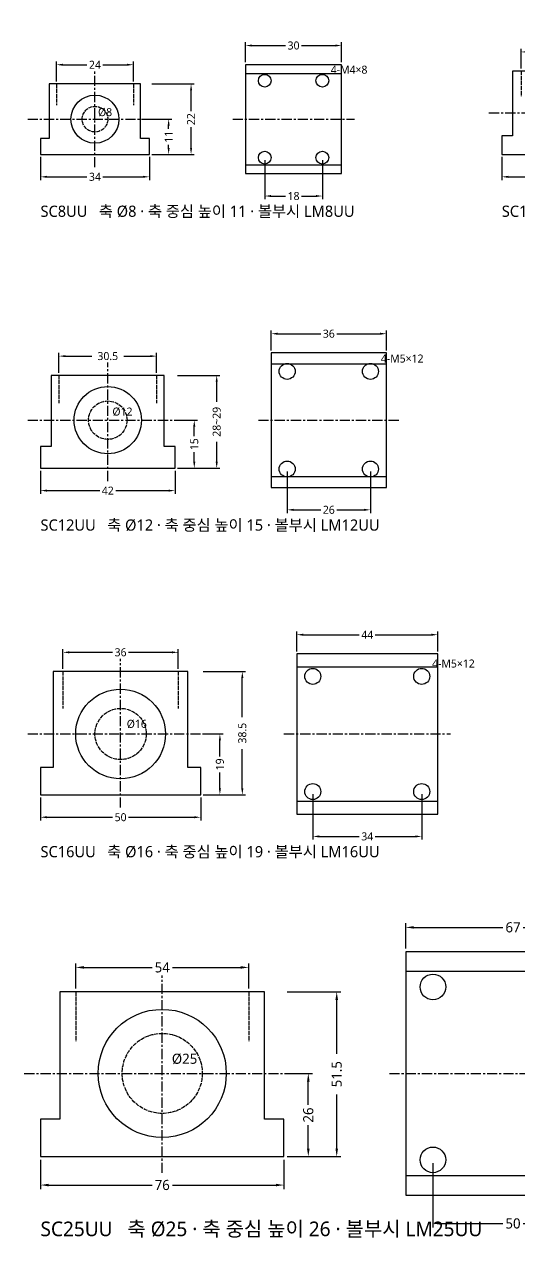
# Model space of a CAD drawing. Header units: millimetres. Extents: x -8 to 525, y -938 to 41.
# Drawn here: x -5.1 to 149.6, y -338.3 to 40.6 of the extents above; entities that cross this region are included whole.
import ezdxf

# ---------------------------------------------------------------- set-up
doc = ezdxf.new("R2010")
doc.units = ezdxf.units.MM
doc.linetypes.add('CENTER', pattern=[5.08, 3.175, -0.635, 0.635, -0.635])
doc.linetypes.add('DASHED', pattern=[1.524, 1.27, -0.254])
for name, color, linetype in [('문자', 7, 'CONTINUOUS'), ('숨은선', 3, 'DASHED'), ('외형선', 7, 'CONTINUOUS'), ('중심선', 1, 'CENTER'), ('치수', 4, 'CONTINUOUS')]:
    doc.layers.add(name, color=color, linetype=linetype)
doc.styles.add('CH_KOR', font='malgun.ttf')
doc.dimstyles.new('CH_DIM', dxfattribs={"dimtxt": 2.5, "dimasz": 2, "dimexe": 1, "dimexo": 0.8, "dimgap": 0.8, "dimtad": 1, "dimdec": 1, "dimdsep": 46, "dimtxsty": 'CH_KOR', "dimcen": 2.5, "dimclrd": 4, "dimclre": 4, "dimclrt": 4, "dimazin": 3, "dimtfac": 1, "dimtmove": 0, "dimatfit": 3})

# ---------------------------------------------------------------- blocks, each defined once
blk = doc.blocks.new('_CLOSEDFILLED')
at = {"color": 0, "linetype": 'BYBLOCK'}
blk.add_solid([(-1, 0.16), (0, 0), (-1, -0.16)], dxfattribs=at)
blk = doc.blocks.new('*D1')
at = {"color": 4}
for p, q in [((-17, -0.8), (-17, -8)), ((17, -0.8), (17, -8)), ((-15, -7), (-2.5, -7)), ((2.5, -7), (15, -7))]:
    blk.add_line(p, q, dxfattribs=at)
at = {"layer": 'Defpoints'}
for p in [(-17, 0), (17, 0), (-17, -7)]:
    blk.add_point(p, dxfattribs=at)
at = {"layer": '치수', "color": 4, "xscale": 2, "yscale": 2, "rotation": 180}
blk.add_blockref('_CLOSEDFILLED', (-17, -7), dxfattribs=at)
at = {"layer": '치수', "color": 4, "xscale": 2, "yscale": 2}
blk.add_blockref('_CLOSEDFILLED', (17, -7), dxfattribs=at)
at = {"layer": '치수', "color": 4, "insert": (0, -7), "char_height": 2.5, "attachment_point": 5, "style": 'CH_KOR'}
blk.add_mtext('34', dxfattribs=at)
blk = doc.blocks.new('*D2')
at = {"color": 4}
for p, q in [((-12, 22.8), (-12, 29)), ((-10, 28), (-2.5, 28)), ((2.5, 28), (10, 28)), ((12, 22.8), (12, 29))]:
    blk.add_line(p, q, dxfattribs=at)
at = {"layer": 'Defpoints'}
for p in [(-12, 28), (-12, 22), (12, 22)]:
    blk.add_point(p, dxfattribs=at)
at = {"layer": '치수', "color": 4, "xscale": 2, "yscale": 2, "rotation": 180}
blk.add_blockref('_CLOSEDFILLED', (-12, 28), dxfattribs=at)
at = {"layer": '치수', "color": 4, "xscale": 2, "yscale": 2}
blk.add_blockref('_CLOSEDFILLED', (12, 28), dxfattribs=at)
at = {"layer": '치수', "color": 4, "insert": (0, 28), "char_height": 2.5, "attachment_point": 5, "style": 'CH_KOR'}
blk.add_mtext('24', dxfattribs=at)
blk = doc.blocks.new('*D3')
at = {"color": 4}
for p, q in [((17.8, 22), (31, 22)), ((30, 13.5), (30, 20)), ((30, 2), (30, 8.5)), ((17.8, 0), (31, 0))]:
    blk.add_line(p, q, dxfattribs=at)
at = {"layer": 'Defpoints'}
for p in [(17, 22), (17, 0), (30, 0)]:
    blk.add_point(p, dxfattribs=at)
at = {"layer": '치수', "color": 4, "xscale": 2, "yscale": 2}
for p, rotation in [((30, 22), 90), ((30, 0), 270)]:
    blk.add_blockref('_CLOSEDFILLED', p, dxfattribs=dict(at, rotation=rotation))
at = {"layer": '치수', "color": 4, "insert": (30, 11), "char_height": 2.5, "attachment_point": 5, "rotation": 90, "style": 'CH_KOR'}
blk.add_mtext('22', dxfattribs=at)
blk = doc.blocks.new('*D4')
at = {"color": 4}
for p, q in [((17.8, 11), (24, 11)), ((23, 8), (23, 9)), ((17.8, 0), (24, 0)), ((23, 2), (23, 3))]:
    blk.add_line(p, q, dxfattribs=at)
at = {"layer": 'Defpoints'}
for p in [(17, 11), (17, 0), (23, 0)]:
    blk.add_point(p, dxfattribs=at)
at = {"layer": '치수', "color": 4, "xscale": 2, "yscale": 2}
for p, rotation in [((23, 11), 90), ((23, 0), 270)]:
    blk.add_blockref('_CLOSEDFILLED', p, dxfattribs=dict(at, rotation=rotation))
at = {"layer": '치수', "color": 4, "insert": (23, 5.5), "char_height": 2.5, "attachment_point": 5, "rotation": 90, "style": 'CH_KOR'}
blk.add_mtext('11', dxfattribs=at)
blk = doc.blocks.new('*D5')
at = {"color": 4}
for p, q in [((47, 28.8), (47, 35)), ((77, 28.8), (77, 35)), ((49, 34), (59.5, 34)), ((64.5, 34), (75, 34))]:
    blk.add_line(p, q, dxfattribs=at)
at = {"layer": 'Defpoints'}
for p in [(47, 34), (47, 28), (77, 28)]:
    blk.add_point(p, dxfattribs=at)
at = {"layer": '치수', "color": 4, "xscale": 2, "yscale": 2, "rotation": 180}
blk.add_blockref('_CLOSEDFILLED', (47, 34), dxfattribs=at)
at = {"layer": '치수', "color": 4, "xscale": 2, "yscale": 2}
blk.add_blockref('_CLOSEDFILLED', (77, 34), dxfattribs=at)
at = {"layer": '치수', "color": 4, "insert": (62, 34), "char_height": 2.5, "attachment_point": 5, "style": 'CH_KOR'}
blk.add_mtext('30', dxfattribs=at)
blk = doc.blocks.new('*D6')
at = {"color": 4}
for p, q in [((53, -1.8), (53, -14)), ((71, -1.8), (71, -14)), ((55, -13), (59.5, -13)), ((64.5, -13), (69, -13))]:
    blk.add_line(p, q, dxfattribs=at)
at = {"layer": 'Defpoints'}
for p in [(53, -1), (71, -1), (53, -13)]:
    blk.add_point(p, dxfattribs=at)
at = {"layer": '치수', "color": 4, "xscale": 2, "yscale": 2, "rotation": 180}
blk.add_blockref('_CLOSEDFILLED', (53, -13), dxfattribs=at)
at = {"layer": '치수', "color": 4, "xscale": 2, "yscale": 2}
blk.add_blockref('_CLOSEDFILLED', (71, -13), dxfattribs=at)
at = {"layer": '치수', "color": 4, "insert": (62, -13), "char_height": 2.5, "attachment_point": 5, "style": 'CH_KOR'}
blk.add_mtext('18', dxfattribs=at)
blk = doc.blocks.new('*D7')
at = {"color": 4}
for p, q in [((-20, -0.8), (-20, -8)), ((20, -0.8), (20, -8)), ((-18, -7), (-2.5, -7)), ((2.5, -7), (18, -7))]:
    blk.add_line(p, q, dxfattribs=at)
at = {"layer": 'Defpoints'}
for p in [(-20, 0), (20, 0), (-20, -7)]:
    blk.add_point(p, dxfattribs=at)
at = {"layer": '치수', "color": 4, "xscale": 2, "yscale": 2, "rotation": 180}
blk.add_blockref('_CLOSEDFILLED', (-20, -7), dxfattribs=at)
at = {"layer": '치수', "color": 4, "xscale": 2, "yscale": 2}
blk.add_blockref('_CLOSEDFILLED', (20, -7), dxfattribs=at)
at = {"layer": '치수', "color": 4, "insert": (0, -7), "char_height": 2.5, "attachment_point": 5, "style": 'CH_KOR'}
blk.add_mtext('40', dxfattribs=at)
blk = doc.blocks.new('*D8')
at = {"color": 4}
for p, q in [((-14, 26.8), (-14, 33)), ((-12, 32), (-2.5, 32)), ((2.5, 32), (12, 32)), ((14, 26.8), (14, 33))]:
    blk.add_line(p, q, dxfattribs=at)
at = {"layer": 'Defpoints'}
for p in [(-14, 32), (-14, 26), (14, 26)]:
    blk.add_point(p, dxfattribs=at)
at = {"layer": '치수', "color": 4, "xscale": 2, "yscale": 2, "rotation": 180}
blk.add_blockref('_CLOSEDFILLED', (-14, 32), dxfattribs=at)
at = {"layer": '치수', "color": 4, "xscale": 2, "yscale": 2}
blk.add_blockref('_CLOSEDFILLED', (14, 32), dxfattribs=at)
at = {"layer": '치수', "color": 4, "insert": (0, 32), "char_height": 2.5, "attachment_point": 5, "style": 'CH_KOR'}
blk.add_mtext('28', dxfattribs=at)
blk = doc.blocks.new('*D9')
at = {"color": 4}
for p, q in [((20.8, 26), (34, 26)), ((33, 15.5), (33, 24)), ((33, 2), (33, 10.5)), ((20.8, 0), (34, 0))]:
    blk.add_line(p, q, dxfattribs=at)
at = {"layer": 'Defpoints'}
for p in [(20, 26), (20, 0), (33, 0)]:
    blk.add_point(p, dxfattribs=at)
at = {"layer": '치수', "color": 4, "xscale": 2, "yscale": 2}
for p, rotation in [((33, 26), 90), ((33, 0), 270)]:
    blk.add_blockref('_CLOSEDFILLED', p, dxfattribs=dict(at, rotation=rotation))
at = {"layer": '치수', "color": 4, "insert": (33, 13), "char_height": 2.5, "attachment_point": 5, "rotation": 90, "style": 'CH_KOR'}
blk.add_mtext('26', dxfattribs=at)
blk = doc.blocks.new('*D10')
at = {"color": 4}
for p, q in [((20.8, 13), (27, 13)), ((26, 9), (26, 11)), ((26, 2), (26, 4)), ((20.8, 0), (27, 0))]:
    blk.add_line(p, q, dxfattribs=at)
at = {"layer": 'Defpoints'}
for p in [(20, 13), (20, 0), (26, 0)]:
    blk.add_point(p, dxfattribs=at)
at = {"layer": '치수', "color": 4, "xscale": 2, "yscale": 2}
for p, rotation in [((26, 13), 90), ((26, 0), 270)]:
    blk.add_blockref('_CLOSEDFILLED', p, dxfattribs=dict(at, rotation=rotation))
at = {"layer": '치수', "color": 4, "insert": (26, 6.5), "char_height": 2.5, "attachment_point": 5, "rotation": 90, "style": 'CH_KOR'}
blk.add_mtext('13', dxfattribs=at)
blk = doc.blocks.new('*D11')
at = {"color": 4}
for p, q in [((50, 33.8), (50, 40)), ((52, 39), (65, 39)), ((70, 39), (83, 39)), ((85, 33.8), (85, 40))]:
    blk.add_line(p, q, dxfattribs=at)
at = {"layer": 'Defpoints'}
for p in [(50, 39), (50, 33), (85, 33)]:
    blk.add_point(p, dxfattribs=at)
at = {"layer": '치수', "color": 4, "xscale": 2, "yscale": 2, "rotation": 180}
blk.add_blockref('_CLOSEDFILLED', (50, 39), dxfattribs=at)
at = {"layer": '치수', "color": 4, "xscale": 2, "yscale": 2}
blk.add_blockref('_CLOSEDFILLED', (85, 39), dxfattribs=at)
at = {"layer": '치수', "color": 4, "insert": (67.5, 39), "char_height": 2.5, "attachment_point": 5, "style": 'CH_KOR'}
blk.add_mtext('35', dxfattribs=at)
blk = doc.blocks.new('*D12')
at = {"color": 4}
for p, q in [((57, -1.8), (57, -15)), ((78, -1.8), (78, -15)), ((59, -14), (65, -14)), ((70, -14), (76, -14))]:
    blk.add_line(p, q, dxfattribs=at)
at = {"layer": 'Defpoints'}
for p in [(57, -1), (78, -1), (57, -14)]:
    blk.add_point(p, dxfattribs=at)
at = {"layer": '치수', "color": 4, "xscale": 2, "yscale": 2, "rotation": 180}
blk.add_blockref('_CLOSEDFILLED', (57, -14), dxfattribs=at)
at = {"layer": '치수', "color": 4, "xscale": 2, "yscale": 2}
blk.add_blockref('_CLOSEDFILLED', (78, -14), dxfattribs=at)
at = {"layer": '치수', "color": 4, "insert": (67.5, -14), "char_height": 2.5, "attachment_point": 5, "style": 'CH_KOR'}
blk.add_mtext('21', dxfattribs=at)
blk = doc.blocks.new('*D13')
at = {"color": 4}
for p, q in [((-21, -0.8), (-21, -8)), ((21, -0.8), (21, -8)), ((-19, -7), (-2.5, -7)), ((2.5, -7), (19, -7))]:
    blk.add_line(p, q, dxfattribs=at)
at = {"layer": 'Defpoints'}
for p in [(-21, 0), (21, 0), (-21, -7)]:
    blk.add_point(p, dxfattribs=at)
at = {"layer": '치수', "color": 4, "xscale": 2, "yscale": 2, "rotation": 180}
blk.add_blockref('_CLOSEDFILLED', (-21, -7), dxfattribs=at)
at = {"layer": '치수', "color": 4, "xscale": 2, "yscale": 2}
blk.add_blockref('_CLOSEDFILLED', (21, -7), dxfattribs=at)
at = {"layer": '치수', "color": 4, "insert": (0, -7), "char_height": 2.5, "attachment_point": 5, "style": 'CH_KOR'}
blk.add_mtext('42', dxfattribs=at)
blk = doc.blocks.new('*D14')
at = {"color": 4}
for p, q in [((-15.25, 29.8), (-15.25, 36)), ((-13.25, 35), (-5, 35)), ((5, 35), (13.25, 35)), ((15.25, 29.8), (15.25, 36))]:
    blk.add_line(p, q, dxfattribs=at)
at = {"layer": 'Defpoints'}
for p in [(-15.25, 35), (-15.25, 29), (15.25, 29)]:
    blk.add_point(p, dxfattribs=at)
at = {"layer": '치수', "color": 4, "xscale": 2, "yscale": 2, "rotation": 180}
blk.add_blockref('_CLOSEDFILLED', (-15.25, 35), dxfattribs=at)
at = {"layer": '치수', "color": 4, "xscale": 2, "yscale": 2}
blk.add_blockref('_CLOSEDFILLED', (15.25, 35), dxfattribs=at)
at = {"layer": '치수', "color": 4, "insert": (0, 35), "char_height": 2.5, "attachment_point": 5, "style": 'CH_KOR'}
blk.add_mtext('30.5', dxfattribs=at)
blk = doc.blocks.new('*D15')
at = {"color": 4}
for p, q in [((21.8, 29), (35, 29)), ((34, 20.75), (34, 27)), ((34, 2), (34, 8.25)), ((21.8, 0), (35, 0))]:
    blk.add_line(p, q, dxfattribs=at)
at = {"layer": 'Defpoints'}
for p in [(21, 29), (21, 0), (34, 0)]:
    blk.add_point(p, dxfattribs=at)
at = {"layer": '치수', "color": 4, "xscale": 2, "yscale": 2}
for p, rotation in [((34, 29), 90), ((34, 0), 270)]:
    blk.add_blockref('_CLOSEDFILLED', p, dxfattribs=dict(at, rotation=rotation))
at = {"layer": '치수', "color": 4, "insert": (34, 14.5), "char_height": 2.5, "attachment_point": 5, "rotation": 90, "style": 'CH_KOR'}
blk.add_mtext('28~29', dxfattribs=at)
blk = doc.blocks.new('*D16')
at = {"color": 4}
for p, q in [((21.8, 15), (28, 15)), ((27, 10), (27, 13)), ((27, 2), (27, 5)), ((21.8, 0), (28, 0))]:
    blk.add_line(p, q, dxfattribs=at)
at = {"layer": 'Defpoints'}
for p in [(21, 15), (21, 0), (27, 0)]:
    blk.add_point(p, dxfattribs=at)
at = {"layer": '치수', "color": 4, "xscale": 2, "yscale": 2}
for p, rotation in [((27, 15), 90), ((27, 0), 270)]:
    blk.add_blockref('_CLOSEDFILLED', p, dxfattribs=dict(at, rotation=rotation))
at = {"layer": '치수', "color": 4, "insert": (27, 7.5), "char_height": 2.5, "attachment_point": 5, "rotation": 90, "style": 'CH_KOR'}
blk.add_mtext('15', dxfattribs=at)
blk = doc.blocks.new('*D17')
at = {"color": 4}
for p, q in [((51, 36.8), (51, 43)), ((53, 42), (66.5, 42)), ((71.5, 42), (85, 42)), ((87, 36.8), (87, 43))]:
    blk.add_line(p, q, dxfattribs=at)
at = {"layer": 'Defpoints'}
for p in [(51, 42), (51, 36), (87, 36)]:
    blk.add_point(p, dxfattribs=at)
at = {"layer": '치수', "color": 4, "xscale": 2, "yscale": 2, "rotation": 180}
blk.add_blockref('_CLOSEDFILLED', (51, 42), dxfattribs=at)
at = {"layer": '치수', "color": 4, "xscale": 2, "yscale": 2}
blk.add_blockref('_CLOSEDFILLED', (87, 42), dxfattribs=at)
at = {"layer": '치수', "color": 4, "insert": (69, 42), "char_height": 2.5, "attachment_point": 5, "style": 'CH_KOR'}
blk.add_mtext('36', dxfattribs=at)
blk = doc.blocks.new('*D18')
at = {"color": 4}
for p, q in [((56, -1.05), (56, -14)), ((82, -1.05), (82, -14)), ((58, -13), (66.5, -13)), ((71.5, -13), (80, -13))]:
    blk.add_line(p, q, dxfattribs=at)
at = {"layer": 'Defpoints'}
for p in [(56, -0.25), (82, -0.25), (56, -13)]:
    blk.add_point(p, dxfattribs=at)
at = {"layer": '치수', "color": 4, "xscale": 2, "yscale": 2, "rotation": 180}
blk.add_blockref('_CLOSEDFILLED', (56, -13), dxfattribs=at)
at = {"layer": '치수', "color": 4, "xscale": 2, "yscale": 2}
blk.add_blockref('_CLOSEDFILLED', (82, -13), dxfattribs=at)
at = {"layer": '치수', "color": 4, "insert": (69, -13), "char_height": 2.5, "attachment_point": 5, "style": 'CH_KOR'}
blk.add_mtext('26', dxfattribs=at)
blk = doc.blocks.new('*D25')
at = {"color": 4}
for p, q in [((-25, -0.8), (-25, -8)), ((25, -0.8), (25, -8)), ((-23, -7), (-2.5, -7)), ((2.5, -7), (23, -7))]:
    blk.add_line(p, q, dxfattribs=at)
at = {"layer": 'Defpoints'}
for p in [(-25, 0), (25, 0), (-25, -7)]:
    blk.add_point(p, dxfattribs=at)
at = {"layer": '치수', "color": 4, "xscale": 2, "yscale": 2, "rotation": 180}
blk.add_blockref('_CLOSEDFILLED', (-25, -7), dxfattribs=at)
at = {"layer": '치수', "color": 4, "xscale": 2, "yscale": 2}
blk.add_blockref('_CLOSEDFILLED', (25, -7), dxfattribs=at)
at = {"layer": '치수', "color": 4, "insert": (0, -7), "char_height": 2.5, "attachment_point": 5, "style": 'CH_KOR'}
blk.add_mtext('50', dxfattribs=at)
blk = doc.blocks.new('*D26')
at = {"color": 4}
for p, q in [((-18, 39.3), (-18, 45.5)), ((18, 39.3), (18, 45.5)), ((-16, 44.5), (-2.5, 44.5)), ((2.5, 44.5), (16, 44.5))]:
    blk.add_line(p, q, dxfattribs=at)
at = {"layer": 'Defpoints'}
for p in [(-18, 44.5), (-18, 38.5), (18, 38.5)]:
    blk.add_point(p, dxfattribs=at)
at = {"layer": '치수', "color": 4, "xscale": 2, "yscale": 2, "rotation": 180}
blk.add_blockref('_CLOSEDFILLED', (-18, 44.5), dxfattribs=at)
at = {"layer": '치수', "color": 4, "xscale": 2, "yscale": 2}
blk.add_blockref('_CLOSEDFILLED', (18, 44.5), dxfattribs=at)
at = {"layer": '치수', "color": 4, "insert": (0, 44.5), "char_height": 2.5, "attachment_point": 5, "style": 'CH_KOR'}
blk.add_mtext('36', dxfattribs=at)
blk = doc.blocks.new('*D27')
at = {"color": 4}
for p, q in [((25.8, 38.5), (39, 38.5)), ((38, 24.25), (38, 36.5)), ((38, 2), (38, 14.25)), ((25.8, 0), (39, 0))]:
    blk.add_line(p, q, dxfattribs=at)
at = {"layer": 'Defpoints'}
for p in [(25, 38.5), (25, 0), (38, 0)]:
    blk.add_point(p, dxfattribs=at)
at = {"layer": '치수', "color": 4, "xscale": 2, "yscale": 2}
for p, rotation in [((38, 38.5), 90), ((38, 0), 270)]:
    blk.add_blockref('_CLOSEDFILLED', p, dxfattribs=dict(at, rotation=rotation))
at = {"layer": '치수', "color": 4, "insert": (38, 19.25), "char_height": 2.5, "attachment_point": 5, "rotation": 90, "style": 'CH_KOR'}
blk.add_mtext('38.5', dxfattribs=at)
blk = doc.blocks.new('*D28')
at = {"color": 4}
for p, q in [((25.8, 19), (32, 19)), ((31, 12), (31, 17)), ((31, 2), (31, 7)), ((25.8, 0), (32, 0))]:
    blk.add_line(p, q, dxfattribs=at)
at = {"layer": 'Defpoints'}
for p in [(25, 19), (25, 0), (31, 0)]:
    blk.add_point(p, dxfattribs=at)
at = {"layer": '치수', "color": 4, "xscale": 2, "yscale": 2}
for p, rotation in [((31, 19), 90), ((31, 0), 270)]:
    blk.add_blockref('_CLOSEDFILLED', p, dxfattribs=dict(at, rotation=rotation))
at = {"layer": '치수', "color": 4, "insert": (31, 9.5), "char_height": 2.5, "attachment_point": 5, "rotation": 90, "style": 'CH_KOR'}
blk.add_mtext('19', dxfattribs=at)
blk = doc.blocks.new('*D29')
at = {"color": 4}
for p, q in [((55, 44.8), (55, 51)), ((57, 50), (74.5, 50)), ((79.5, 50), (97, 50)), ((99, 44.8), (99, 51))]:
    blk.add_line(p, q, dxfattribs=at)
at = {"layer": 'Defpoints'}
for p in [(55, 50), (55, 44), (99, 44)]:
    blk.add_point(p, dxfattribs=at)
at = {"layer": '치수', "color": 4, "xscale": 2, "yscale": 2, "rotation": 180}
blk.add_blockref('_CLOSEDFILLED', (55, 50), dxfattribs=at)
at = {"layer": '치수', "color": 4, "xscale": 2, "yscale": 2}
blk.add_blockref('_CLOSEDFILLED', (99, 50), dxfattribs=at)
at = {"layer": '치수', "color": 4, "insert": (77, 50), "char_height": 2.5, "attachment_point": 5, "style": 'CH_KOR'}
blk.add_mtext('44', dxfattribs=at)
blk = doc.blocks.new('*D30')
at = {"color": 4}
for p, q in [((60, 0.2), (60, -14)), ((94, 0.2), (94, -14)), ((62, -13), (74.5, -13)), ((79.5, -13), (92, -13))]:
    blk.add_line(p, q, dxfattribs=at)
at = {"layer": 'Defpoints'}
for p in [(60, 1), (94, 1), (60, -13)]:
    blk.add_point(p, dxfattribs=at)
at = {"layer": '치수', "color": 4, "xscale": 2, "yscale": 2, "rotation": 180}
blk.add_blockref('_CLOSEDFILLED', (60, -13), dxfattribs=at)
at = {"layer": '치수', "color": 4, "xscale": 2, "yscale": 2}
blk.add_blockref('_CLOSEDFILLED', (94, -13), dxfattribs=at)
at = {"layer": '치수', "color": 4, "insert": (77, -13), "char_height": 2.5, "attachment_point": 5, "style": 'CH_KOR'}
blk.add_mtext('34', dxfattribs=at)
blk = doc.blocks.new('*D37')
at = {"color": 4}
for p, q in [((-38, -1.01), (-38, -10.13)), ((38, -1.01), (38, -10.13)), ((-35.47, -8.87), (-3.17, -8.87)), ((3.17, -8.87), (35.47, -8.87))]:
    blk.add_line(p, q, dxfattribs=at)
at = {"layer": 'Defpoints'}
for p in [(-38, 0), (38, 0), (-38, -8.87)]:
    blk.add_point(p, dxfattribs=at)
at = {"layer": '치수', "color": 4, "xscale": 2.533333333333333, "yscale": 2.533333333333333, "rotation": 180}
blk.add_blockref('_CLOSEDFILLED', (-38, -8.87), dxfattribs=at)
at = {"layer": '치수', "color": 4, "xscale": 2.533333333333333, "yscale": 2.533333333333333}
blk.add_blockref('_CLOSEDFILLED', (38, -8.87), dxfattribs=at)
at = {"layer": '치수', "color": 4, "insert": (0, -8.87), "char_height": 3.167, "attachment_point": 5, "style": 'CH_KOR'}
blk.add_mtext('76', dxfattribs=at)
blk = doc.blocks.new('*D38')
at = {"color": 4}
for p, q in [((-27, 52.51), (-27, 60.37)), ((-24.47, 59.1), (-3.17, 59.1)), ((3.17, 59.1), (24.47, 59.1)), ((27, 52.51), (27, 60.37))]:
    blk.add_line(p, q, dxfattribs=at)
at = {"layer": 'Defpoints'}
for p in [(-27, 59.1), (-27, 51.5), (27, 51.5)]:
    blk.add_point(p, dxfattribs=at)
at = {"layer": '치수', "color": 4, "xscale": 2.533333333333333, "yscale": 2.533333333333333, "rotation": 180}
blk.add_blockref('_CLOSEDFILLED', (-27, 59.1), dxfattribs=at)
at = {"layer": '치수', "color": 4, "xscale": 2.533333333333333, "yscale": 2.533333333333333}
blk.add_blockref('_CLOSEDFILLED', (27, 59.1), dxfattribs=at)
at = {"layer": '치수', "color": 4, "insert": (0, 59.1), "char_height": 3.167, "attachment_point": 5, "style": 'CH_KOR'}
blk.add_mtext('54', dxfattribs=at)
blk = doc.blocks.new('*D39')
at = {"color": 4}
for p, q in [((39.01, 51.5), (55.73, 51.5)), ((54.47, 32.08), (54.47, 48.97)), ((54.47, 2.53), (54.47, 19.42)), ((39.01, 0), (55.73, 0))]:
    blk.add_line(p, q, dxfattribs=at)
at = {"layer": 'Defpoints'}
for p in [(38, 51.5), (38, 0), (54.47, 0)]:
    blk.add_point(p, dxfattribs=at)
at = {"layer": '치수', "color": 4, "xscale": 2.533333333333333, "yscale": 2.533333333333333}
for p, rotation in [((54.47, 51.5), 90), ((54.47, 0), 270)]:
    blk.add_blockref('_CLOSEDFILLED', p, dxfattribs=dict(at, rotation=rotation))
at = {"layer": '치수', "color": 4, "insert": (54.47, 25.75), "char_height": 3.167, "attachment_point": 5, "rotation": 90, "style": 'CH_KOR'}
blk.add_mtext('51.5', dxfattribs=at)
blk = doc.blocks.new('*D40')
at = {"color": 4}
for p, q in [((39.01, 26), (46.87, 26)), ((45.6, 16.17), (45.6, 23.47)), ((45.6, 2.53), (45.6, 9.83)), ((39.01, 0), (46.87, 0))]:
    blk.add_line(p, q, dxfattribs=at)
at = {"layer": 'Defpoints'}
for p in [(38, 26), (38, 0), (45.6, 0)]:
    blk.add_point(p, dxfattribs=at)
at = {"layer": '치수', "color": 4, "xscale": 2.533333333333333, "yscale": 2.533333333333333}
for p, rotation in [((45.6, 26), 90), ((45.6, 0), 270)]:
    blk.add_blockref('_CLOSEDFILLED', p, dxfattribs=dict(at, rotation=rotation))
at = {"layer": '치수', "color": 4, "insert": (45.6, 13), "char_height": 3.167, "attachment_point": 5, "rotation": 90, "style": 'CH_KOR'}
blk.add_mtext('26', dxfattribs=at)
blk = doc.blocks.new('*D41')
at = {"color": 4}
for p, q in [((76, 65.01), (76, 72.87)), ((143, 65.01), (143, 72.87)), ((78.53, 71.6), (106.33, 71.6)), ((112.67, 71.6), (140.47, 71.6))]:
    blk.add_line(p, q, dxfattribs=at)
at = {"layer": 'Defpoints'}
for p in [(76, 71.6), (76, 64), (143, 64)]:
    blk.add_point(p, dxfattribs=at)
at = {"layer": '치수', "color": 4, "xscale": 2.533333333333333, "yscale": 2.533333333333333, "rotation": 180}
blk.add_blockref('_CLOSEDFILLED', (76, 71.6), dxfattribs=at)
at = {"layer": '치수', "color": 4, "xscale": 2.533333333333333, "yscale": 2.533333333333333}
blk.add_blockref('_CLOSEDFILLED', (143, 71.6), dxfattribs=at)
at = {"layer": '치수', "color": 4, "insert": (109.5, 71.6), "char_height": 3.167, "attachment_point": 5, "style": 'CH_KOR'}
blk.add_mtext('67', dxfattribs=at)
blk = doc.blocks.new('*D42')
at = {"color": 4}
for p, q in [((84.5, -2.01), (84.5, -22.13)), ((134.5, -2.01), (134.5, -22.13)), ((87.03, -20.87), (106.33, -20.87)), ((112.67, -20.87), (131.97, -20.87))]:
    blk.add_line(p, q, dxfattribs=at)
at = {"layer": 'Defpoints'}
for p in [(84.5, -1), (134.5, -1), (84.5, -20.87)]:
    blk.add_point(p, dxfattribs=at)
at = {"layer": '치수', "color": 4, "xscale": 2.533333333333333, "yscale": 2.533333333333333, "rotation": 180}
blk.add_blockref('_CLOSEDFILLED', (84.5, -20.87), dxfattribs=at)
at = {"layer": '치수', "color": 4, "xscale": 2.533333333333333, "yscale": 2.533333333333333}
blk.add_blockref('_CLOSEDFILLED', (134.5, -20.87), dxfattribs=at)
at = {"layer": '치수', "color": 4, "insert": (109.5, -20.87), "char_height": 3.167, "attachment_point": 5, "style": 'CH_KOR'}
blk.add_mtext('50', dxfattribs=at)
blk = doc.blocks.new('LIN_SC8')
at = {"layer": '숨은선'}
for p, q in [((-12, 22), (-12, 15.4)), ((12, 22), (12, 15.4))]:
    blk.add_line(p, q, dxfattribs=at)
blk.add_circle((0, 11), 4, dxfattribs=at)
at = {"layer": '외형선'}
for p, q in [((47, 25.25), (77, 25.25)), ((47, -3.25), (77, -3.25))]:
    blk.add_line(p, q, dxfattribs=at)
for points in [[(47, -6), (77, -6), (77, 28), (47, 28)], [(-17, 0), (17, 0), (17, 4.95), (14.25, 4.95), (14.25, 22), (-14.25, 22), (-14.25, 4.95), (-17, 4.95)]]:
    blk.add_lwpolyline(points, close=True, dxfattribs=at)
for centre, radius in [((53, 23), 2), ((71, 23), 2), ((0, 11), 7.5), ((53, -1), 2), ((71, -1), 2)]:
    blk.add_circle(centre, radius, dxfattribs=at)
at = {"layer": '중심선'}
for p, q in [((0, -4), (0, 26)), ((-21, 11), (21, 11)), ((43, 11), (81, 11))]:
    blk.add_line(p, q, dxfattribs=at)
at = {"layer": '문자', "style": 'CH_KOR'}
for s, height, p in [('4-M4×8', 2.5, (73.6, 25.2)), ('Ø8', 2.5, (0.96, 11.96)), ('SC8UU   축 Ø8 · 축 중심 높이 11 · 볼부시 LM8UU', 3.5, (-17, -19.5))]:
    blk.add_text(s, height=height, dxfattribs=at).set_placement(p)
at = {"layer": '치수'}
for base, p1, p2, picture, middle in [((47, 34), (47, 28), (77, 28), '*D5', (62, 34)), ((-12, 28), (-12, 22), (12, 22), '*D2', (0, 28)), ((-17, -7), (-17, 0), (17, 0), '*D1', (0, -7)), ((53, -13), (53, -1), (71, -1), '*D6', (62, -13))]:
    dim = blk.add_linear_dim(base=base, p1=p1, p2=p2, dimstyle='CH_DIM', override={"dimscale": 1}, dxfattribs=at)
    dim.commit()
    dim.dimension.update_dxf_attribs({"geometry": picture, "text_midpoint": middle})
dim = blk.add_linear_dim(base=(30, 0), p1=(17, 0), p2=(17, 22), angle=90, text='22', dimstyle='CH_DIM', override={"dimscale": 1}, dxfattribs=at)
dim.commit()
dim.dimension.update_dxf_attribs({"geometry": '*D3', "text_midpoint": (30, 11)})
dim = blk.add_linear_dim(base=(23, 0), p1=(17, 0), p2=(17, 11), angle=90, dimstyle='CH_DIM', override={"dimscale": 1}, dxfattribs=at)
dim.commit()
dim.dimension.update_dxf_attribs({"geometry": '*D4', "text_midpoint": (23, 5.5)})
blk = doc.blocks.new('LIN_SC10')
at = {"layer": '숨은선'}
for p, q in [((-14, 26), (-14, 18.2)), ((14, 26), (14, 18.2))]:
    blk.add_line(p, q, dxfattribs=at)
blk.add_circle((0, 13), 5, dxfattribs=at)
at = {"layer": '외형선'}
for p, q in [((50, 29.7), (85, 29.7)), ((50, -3.7), (85, -3.7))]:
    blk.add_line(p, q, dxfattribs=at)
for points in [[(50, -7), (85, -7), (85, 33), (50, 33)], [(-20, 0), (20, 0), (20, 5.85), (16.7, 5.85), (16.7, 26), (-16.7, 26), (-16.7, 5.85), (-20, 5.85)]]:
    blk.add_lwpolyline(points, close=True, dxfattribs=at)
for centre, radius in [((57, 27), 2.5), ((78, 27), 2.5), ((0, 13), 9.5), ((57, -1), 2.5), ((78, -1), 2.5)]:
    blk.add_circle(centre, radius, dxfattribs=at)
at = {"layer": '중심선'}
for p, q in [((0, -4), (0, 30)), ((-24, 13), (24, 13)), ((46, 13), (89, 13))]:
    blk.add_line(p, q, dxfattribs=at)
at = {"layer": '문자', "style": 'CH_KOR'}
for s, height, p in [('4-M5×12', 2.5, (81.25, 29.75)), ('Ø10', 2.5, (1.2, 14.2)), ('SC10UU   축 Ø10 · 축 중심 높이 13 · 볼부시 LM10UU', 3.5, (-20, -19.5))]:
    blk.add_text(s, height=height, dxfattribs=at).set_placement(p)
at = {"layer": '치수'}
for base, p1, p2, picture, middle in [((50, 39), (50, 33), (85, 33), '*D11', (67.5, 39)), ((-14, 32), (-14, 26), (14, 26), '*D8', (0, 32)), ((-20, -7), (-20, 0), (20, 0), '*D7', (0, -7)), ((57, -14), (57, -1), (78, -1), '*D12', (67.5, -14))]:
    dim = blk.add_linear_dim(base=base, p1=p1, p2=p2, dimstyle='CH_DIM', override={"dimscale": 1}, dxfattribs=at)
    dim.commit()
    dim.dimension.update_dxf_attribs({"geometry": picture, "text_midpoint": middle})
dim = blk.add_linear_dim(base=(33, 0), p1=(20, 0), p2=(20, 26), angle=90, text='26', dimstyle='CH_DIM', override={"dimscale": 1}, dxfattribs=at)
dim.commit()
dim.dimension.update_dxf_attribs({"geometry": '*D9', "text_midpoint": (33, 13)})
dim = blk.add_linear_dim(base=(26, 0), p1=(20, 0), p2=(20, 13), angle=90, dimstyle='CH_DIM', override={"dimscale": 1}, dxfattribs=at)
dim.commit()
dim.dimension.update_dxf_attribs({"geometry": '*D10', "text_midpoint": (26, 6.5)})
blk = doc.blocks.new('LIN_SC12')
at = {"layer": '숨은선'}
for p, q in [((-15.25, 29), (-15.25, 20.3)), ((15.25, 29), (15.25, 20.3))]:
    blk.add_line(p, q, dxfattribs=at)
blk.add_circle((0, 15), 6, dxfattribs=at)
at = {"layer": '외형선'}
for p, q in [((51, 32.64), (87, 32.64)), ((51, -2.64), (87, -2.64))]:
    blk.add_line(p, q, dxfattribs=at)
for points in [[(51, -6), (87, -6), (87, 36), (51, 36)], [(-21, 0), (21, 0), (21, 6.75), (17.64, 6.75), (17.64, 29), (-17.64, 29), (-17.64, 6.75), (-21, 6.75)]]:
    blk.add_lwpolyline(points, close=True, dxfattribs=at)
for centre, radius in [((56, 30.25), 2.5), ((82, 30.25), 2.5), ((0, 15), 10.5), ((56, -0.25), 2.5), ((82, -0.25), 2.5)]:
    blk.add_circle(centre, radius, dxfattribs=at)
at = {"layer": '중심선'}
for p, q in [((0, -4), (0, 33)), ((-25, 15), (25, 15)), ((47, 15), (91, 15))]:
    blk.add_line(p, q, dxfattribs=at)
at = {"layer": '문자', "style": 'CH_KOR'}
for s, height, p in [('4-M5×12', 2.5, (85.25, 33)), ('Ø12', 2.5, (1.44, 16.44)), ('SC12UU   축 Ø12 · 축 중심 높이 15 · 볼부시 LM12UU', 3.5, (-21, -19.5))]:
    blk.add_text(s, height=height, dxfattribs=at).set_placement(p)
at = {"layer": '치수'}
for base, p1, p2, picture, middle in [((51, 42), (51, 36), (87, 36), '*D17', (69, 42)), ((-15.25, 35), (-15.25, 29), (15.25, 29), '*D14', (0, 35)), ((-21, -7), (-21, 0), (21, 0), '*D13', (0, -7)), ((56, -13), (56, -0.25), (82, -0.25), '*D18', (69, -13))]:
    dim = blk.add_linear_dim(base=base, p1=p1, p2=p2, dimstyle='CH_DIM', override={"dimscale": 1}, dxfattribs=at)
    dim.commit()
    dim.dimension.update_dxf_attribs({"geometry": picture, "text_midpoint": middle})
dim = blk.add_linear_dim(base=(34, 0), p1=(21, 0), p2=(21, 29), angle=90, text='28~29', dimstyle='CH_DIM', override={"dimscale": 1}, dxfattribs=at)
dim.commit()
dim.dimension.update_dxf_attribs({"geometry": '*D15', "text_midpoint": (34, 14.5)})
dim = blk.add_linear_dim(base=(27, 0), p1=(21, 0), p2=(21, 15), angle=90, dimstyle='CH_DIM', override={"dimscale": 1}, dxfattribs=at)
dim.commit()
dim.dimension.update_dxf_attribs({"geometry": '*D16', "text_midpoint": (27, 7.5)})
blk = doc.blocks.new('LIN_SC16')
at = {"layer": '숨은선'}
for p, q in [((-18, 38.5), (-18, 26.95)), ((18, 38.5), (18, 26.95))]:
    blk.add_line(p, q, dxfattribs=at)
blk.add_circle((0, 19), 8, dxfattribs=at)
at = {"layer": '외형선'}
for p, q in [((55, 40), (99, 40)), ((55, -2), (99, -2))]:
    blk.add_line(p, q, dxfattribs=at)
for points in [[(55, -6), (99, -6), (99, 44), (55, 44)], [(-25, 0), (25, 0), (25, 8.55), (21, 8.55), (21, 38.5), (-21, 38.5), (-21, 8.55), (-25, 8.55)]]:
    blk.add_lwpolyline(points, close=True, dxfattribs=at)
for centre, radius in [((60, 37), 2.5), ((94, 37), 2.5), ((0, 19), 14), ((60, 1), 2.5), ((94, 1), 2.5)]:
    blk.add_circle(centre, radius, dxfattribs=at)
at = {"layer": '중심선'}
for p, q in [((0, -4), (0, 42.5)), ((-29, 19), (29, 19)), ((51, 19), (103, 19))]:
    blk.add_line(p, q, dxfattribs=at)
at = {"layer": '문자', "style": 'CH_KOR'}
for s, height, p in [('4-M5×12', 2.5, (97.25, 39.75)), ('Ø16', 2.5, (1.92, 20.92)), ('SC16UU   축 Ø16 · 축 중심 높이 19 · 볼부시 LM16UU', 3.5, (-25, -19.5))]:
    blk.add_text(s, height=height, dxfattribs=at).set_placement(p)
at = {"layer": '치수'}
for base, p1, p2, picture, middle in [((55, 50), (55, 44), (99, 44), '*D29', (77, 50)), ((-18, 44.5), (-18, 38.5), (18, 38.5), '*D26', (0, 44.5)), ((-25, -7), (-25, 0), (25, 0), '*D25', (0, -7)), ((60, -13), (60, 1), (94, 1), '*D30', (77, -13))]:
    dim = blk.add_linear_dim(base=base, p1=p1, p2=p2, dimstyle='CH_DIM', override={"dimscale": 1}, dxfattribs=at)
    dim.commit()
    dim.dimension.update_dxf_attribs({"geometry": picture, "text_midpoint": middle})
dim = blk.add_linear_dim(base=(38, 0), p1=(25, 0), p2=(25, 38.5), angle=90, text='38.5', dimstyle='CH_DIM', override={"dimscale": 1}, dxfattribs=at)
dim.commit()
dim.dimension.update_dxf_attribs({"geometry": '*D27', "text_midpoint": (38, 19.25)})
dim = blk.add_linear_dim(base=(31, 0), p1=(25, 0), p2=(25, 19), angle=90, dimstyle='CH_DIM', override={"dimscale": 1}, dxfattribs=at)
dim.commit()
dim.dimension.update_dxf_attribs({"geometry": '*D28', "text_midpoint": (31, 9.5)})
blk = doc.blocks.new('LIN_SC25')
at = {"layer": '숨은선'}
for p, q in [((-27, 51.5), (-27, 36.05)), ((27, 51.5), (27, 36.05))]:
    blk.add_line(p, q, dxfattribs=at)
blk.add_circle((0, 26), 12.5, dxfattribs=at)
at = {"layer": '외형선'}
for p, q in [((76, 57.92), (143, 57.92)), ((76, -5.92), (143, -5.92))]:
    blk.add_line(p, q, dxfattribs=at)
for points in [[(76, -12), (143, -12), (143, 64), (76, 64)], [(-38, 0), (38, 0), (38, 11.7), (31.92, 11.7), (31.92, 51.5), (-31.92, 51.5), (-31.92, 11.7), (-38, 11.7)]]:
    blk.add_lwpolyline(points, close=True, dxfattribs=at)
for centre, radius in [((84.5, 53), 4), ((134.5, 53), 4), ((0, 26), 20), ((84.5, -1), 4), ((134.5, -1), 4)]:
    blk.add_circle(centre, radius, dxfattribs=at)
at = {"layer": '중심선'}
for p, q in [((0, -5.07), (0, 56.57)), ((-43.07, 26), (43.07, 26)), ((70.93, 26), (148.07, 26))]:
    blk.add_line(p, q, dxfattribs=at)
at = {"layer": '문자', "style": 'CH_KOR'}
for s, height, p in [('4-M8×18', 3.167, (139.7, 57.4)), ('Ø25', 3.167, (3, 29)), ('SC25UU   축 Ø25 · 축 중심 높이 26 · 볼부시 LM25UU', 4.56, (-38, -24.83))]:
    blk.add_text(s, height=height, dxfattribs=at).set_placement(p)
at = {"layer": '치수'}
for base, p1, p2, picture, middle in [((76, 71.6), (76, 64), (143, 64), '*D41', (109.5, 71.6)), ((-27, 59.1), (-27, 51.5), (27, 51.5), '*D38', (0, 59.1)), ((-38, -8.87), (-38, 0), (38, 0), '*D37', (0, -8.87)), ((84.5, -20.87), (84.5, -1), (134.5, -1), '*D42', (109.5, -20.87))]:
    dim = blk.add_linear_dim(base=base, p1=p1, p2=p2, dimstyle='CH_DIM', override={"dimscale": 1.266667}, dxfattribs=at)
    dim.commit()
    dim.dimension.update_dxf_attribs({"geometry": picture, "text_midpoint": middle})
dim = blk.add_linear_dim(base=(54.47, 0), p1=(38, 0), p2=(38, 51.5), angle=90, text='51.5', dimstyle='CH_DIM', override={"dimscale": 1.266667}, dxfattribs=at)
dim.commit()
dim.dimension.update_dxf_attribs({"geometry": '*D39', "text_midpoint": (54.47, 25.75)})
dim = blk.add_linear_dim(base=(45.6, 0), p1=(38, 0), p2=(38, 26), angle=90, dimstyle='CH_DIM', override={"dimscale": 1.266667}, dxfattribs=at)
dim.commit()
dim.dimension.update_dxf_attribs({"geometry": '*D40', "text_midpoint": (45.6, 13)})

msp = doc.modelspace()

# ---------------------------------------------------------------- block references
for name, p in [('LIN_SC10', (164, 0)), ('LIN_SC8', (17, 0)), ('LIN_SC12', (21, -98)), ('LIN_SC16', (25, -200)), ('LIN_SC25', (38, -313))]:
    msp.add_blockref(name, p)

doc.saveas('drawing.dxf')
